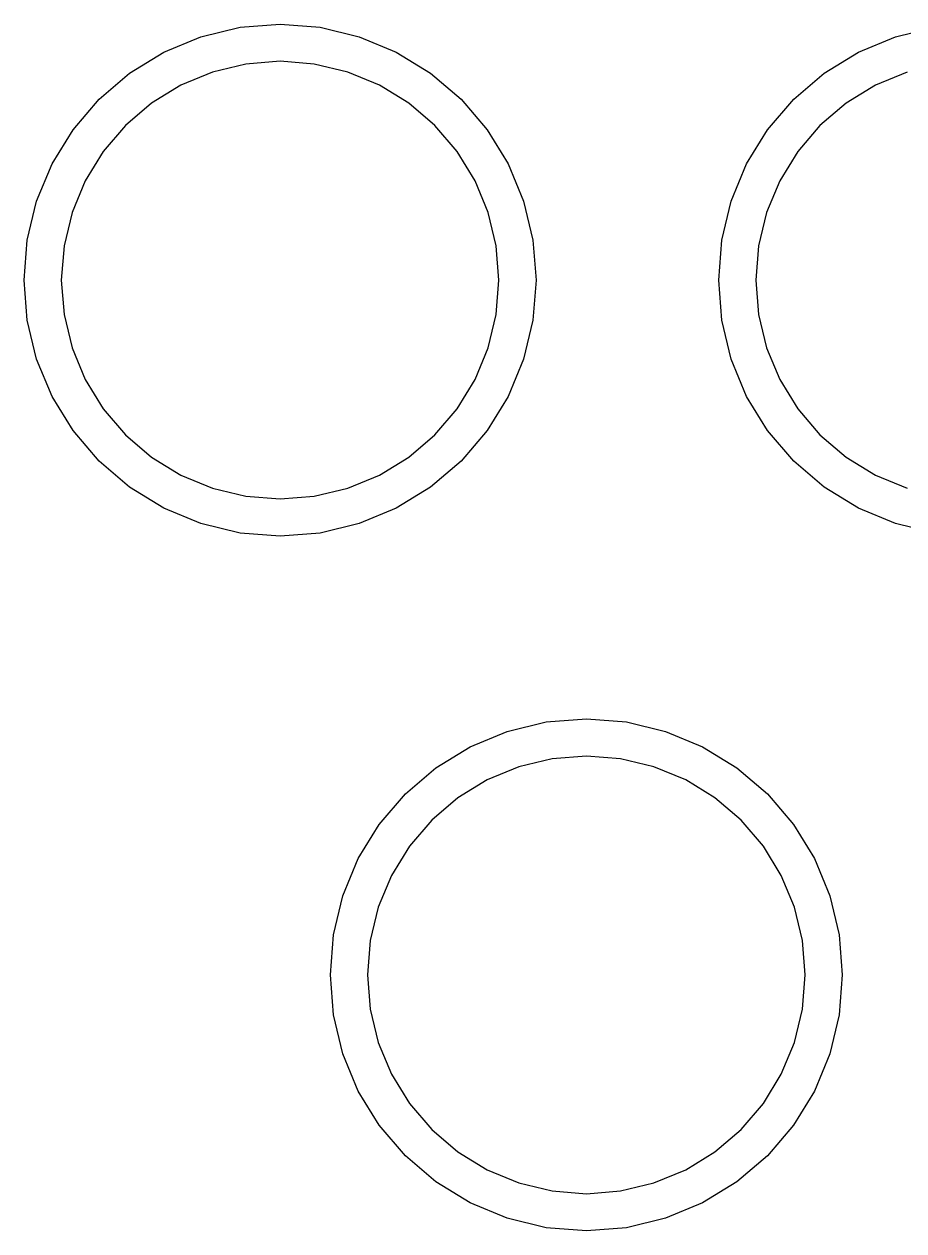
# Model space of a CAD drawing. Extents: x 42 to 175, y -135 to -43.
# Drawn here: x 84.58 to 108.71, y -133.22 to -100.13 of the extents above; entities that cross this region are included whole.
import ezdxf

# ---------------------------------------------------------------- set-up
doc = ezdxf.new("R2010")
doc.units = 0
doc.header["$MEASUREMENT"] = 0
doc.layers.add('BLACK', color=7, linetype='CONTINUOUS')

msp = doc.modelspace()

# ---------------------------------------------------------------- linework, layer by layer
at = {"layer": 'BLACK', "linetype": 'CONTINUOUS'}
for p, q in [((89.4307, -100.474), (90.5018, -100.216)), ((90.5018, -100.216), (91.6, -100.13)), ((91.6, -100.13), (92.6982, -100.216)), ((92.6982, -100.216), (93.7693, -100.474)), ((108.481, -100.474), (109.552, -100.216)), ((88.413, -100.895), (89.4307, -100.474)), ((93.7693, -100.474), (94.787, -100.895)), ((107.463, -100.895), (108.481, -100.474)), ((87.4737, -101.471), (88.413, -100.895)), ((94.787, -100.895), (95.7263, -101.471)), ((106.524, -101.471), (107.463, -100.895)), ((90.6614, -101.224), (89.7459, -101.444)), ((91.6, -101.15), (90.6614, -101.224)), ((92.5386, -101.224), (91.6, -101.15)), ((93.4541, -101.444), (92.5386, -101.224)), ((86.6361, -102.186), (87.4737, -101.471)), ((89.7459, -101.444), (88.8761, -101.804)), ((94.3239, -101.804), (93.4541, -101.444)), ((95.7263, -101.471), (96.5639, -102.186)), ((105.686, -102.186), (106.524, -101.471)), ((108.796, -101.444), (107.926, -101.804)), ((88.8761, -101.804), (88.0733, -102.296)), ((95.1267, -102.296), (94.3239, -101.804)), ((107.926, -101.804), (107.123, -102.296)), ((85.9207, -103.024), (86.6361, -102.186)), ((96.5639, -102.186), (97.2793, -103.024)), ((104.971, -103.024), (105.686, -102.186)), ((88.0733, -102.296), (87.3574, -102.907)), ((95.8426, -102.907), (95.1267, -102.296)), ((107.123, -102.296), (106.407, -102.907)), ((87.3574, -102.907), (86.7459, -103.623)), ((96.4541, -103.623), (95.8426, -102.907)), ((106.407, -102.907), (105.796, -103.623)), ((85.3451, -103.963), (85.9207, -103.024)), ((97.2793, -103.024), (97.8549, -103.963)), ((104.395, -103.963), (104.971, -103.024)), ((86.7459, -103.623), (86.254, -104.426)), ((96.946, -104.426), (96.4541, -103.623)), ((105.796, -103.623), (105.304, -104.426)), ((84.9236, -104.981), (85.3451, -103.963)), ((97.8549, -103.963), (98.2764, -104.981)), ((103.974, -104.981), (104.395, -103.963)), ((86.254, -104.426), (85.8937, -105.296)), ((97.3063, -105.296), (96.946, -104.426)), ((105.304, -104.426), (104.944, -105.296)), ((84.6664, -106.052), (84.9236, -104.981)), ((98.2764, -104.981), (98.5336, -106.052)), ((103.716, -106.052), (103.974, -104.981)), ((85.8937, -105.296), (85.6739, -106.211)), ((97.5261, -106.211), (97.3063, -105.296)), ((104.944, -105.296), (104.724, -106.211)), ((84.58, -107.15), (84.6664, -106.052)), ((85.6739, -106.211), (85.6, -107.15)), ((97.6, -107.15), (97.5261, -106.211)), ((98.5336, -106.052), (98.62, -107.15)), ((103.63, -107.15), (103.716, -106.052)), ((104.724, -106.211), (104.65, -107.15)), ((84.6664, -108.248), (84.58, -107.15)), ((85.6, -107.15), (85.6739, -108.089)), ((97.5261, -108.089), (97.6, -107.15)), ((98.62, -107.15), (98.5336, -108.248)), ((103.716, -108.248), (103.63, -107.15)), ((104.65, -107.15), (104.724, -108.089)), ((85.6739, -108.089), (85.8937, -109.004)), ((97.3063, -109.004), (97.5261, -108.089)), ((104.724, -108.089), (104.944, -109.004)), ((84.9236, -109.319), (84.6664, -108.248)), ((98.5336, -108.248), (98.2764, -109.319)), ((103.974, -109.319), (103.716, -108.248)), ((85.8937, -109.004), (86.254, -109.874)), ((96.946, -109.874), (97.3063, -109.004)), ((104.944, -109.004), (105.304, -109.874)), ((85.3451, -110.337), (84.9236, -109.319)), ((98.2764, -109.319), (97.8549, -110.337)), ((104.395, -110.337), (103.974, -109.319)), ((86.254, -109.874), (86.7459, -110.677)), ((96.4541, -110.677), (96.946, -109.874)), ((105.304, -109.874), (105.796, -110.677)), ((85.9207, -111.276), (85.3451, -110.337)), ((97.8549, -110.337), (97.2793, -111.276)), ((104.971, -111.276), (104.395, -110.337)), ((86.7459, -110.677), (87.3574, -111.393)), ((95.8426, -111.393), (96.4541, -110.677)), ((105.796, -110.677), (106.407, -111.393)), ((86.6361, -112.114), (85.9207, -111.276)), ((87.3574, -111.393), (88.0733, -112.004)), ((95.1267, -112.004), (95.8426, -111.393)), ((97.2793, -111.276), (96.5639, -112.114)), ((105.686, -112.114), (104.971, -111.276)), ((106.407, -111.393), (107.123, -112.004)), ((87.4737, -112.829), (86.6361, -112.114)), ((88.0733, -112.004), (88.8761, -112.496)), ((94.3239, -112.496), (95.1267, -112.004)), ((96.5639, -112.114), (95.7263, -112.829)), ((106.524, -112.829), (105.686, -112.114)), ((107.123, -112.004), (107.926, -112.496)), ((88.8761, -112.496), (89.7459, -112.856)), ((93.4541, -112.856), (94.3239, -112.496)), ((107.926, -112.496), (108.796, -112.856)), ((88.413, -113.405), (87.4737, -112.829)), ((95.7263, -112.829), (94.787, -113.405)), ((107.463, -113.405), (106.524, -112.829)), ((89.7459, -112.856), (90.6614, -113.076)), ((90.6614, -113.076), (91.6, -113.15)), ((91.6, -113.15), (92.5386, -113.076)), ((92.5386, -113.076), (93.4541, -112.856)), ((89.4307, -113.826), (88.413, -113.405)), ((94.787, -113.405), (93.7693, -113.826)), ((108.481, -113.826), (107.463, -113.405)), ((90.5018, -114.084), (89.4307, -113.826)), ((93.7693, -113.826), (92.6982, -114.084)), ((109.552, -114.084), (108.481, -113.826)), ((91.6, -114.17), (90.5018, -114.084)), ((92.6982, -114.084), (91.6, -114.17)), ((97.8307, -119.524), (98.9018, -119.266)), ((98.9018, -119.266), (100, -119.18)), ((100, -119.18), (101.098, -119.266)), ((101.098, -119.266), (102.169, -119.524)), ((96.813, -119.945), (97.8307, -119.524)), ((102.169, -119.524), (103.187, -119.945)), ((95.8737, -120.521), (96.813, -119.945)), ((103.187, -119.945), (104.126, -120.521)), ((99.0614, -120.274), (98.1459, -120.494)), ((100, -120.2), (99.0614, -120.274)), ((100.939, -120.274), (100, -120.2)), ((101.854, -120.494), (100.939, -120.274)), ((95.0361, -121.236), (95.8737, -120.521)), ((98.1459, -120.494), (97.2761, -120.854)), ((102.724, -120.854), (101.854, -120.494)), ((104.126, -120.521), (104.964, -121.236)), ((97.2761, -120.854), (96.4733, -121.346)), ((103.527, -121.346), (102.724, -120.854)), ((94.3207, -122.074), (95.0361, -121.236)), ((96.4733, -121.346), (95.7574, -121.957)), ((104.243, -121.957), (103.527, -121.346)), ((104.964, -121.236), (105.679, -122.074)), ((93.7451, -123.013), (94.3207, -122.074)), ((95.7574, -121.957), (95.1459, -122.673)), ((104.854, -122.673), (104.243, -121.957)), ((105.679, -122.074), (106.255, -123.013)), ((95.1459, -122.673), (94.654, -123.476)), ((105.346, -123.476), (104.854, -122.673)), ((93.3236, -124.031), (93.7451, -123.013)), ((106.255, -123.013), (106.676, -124.031)), ((94.654, -123.476), (94.2937, -124.346)), ((105.706, -124.346), (105.346, -123.476)), ((93.0664, -125.102), (93.3236, -124.031)), ((106.676, -124.031), (106.934, -125.102)), ((94.2937, -124.346), (94.0739, -125.261)), ((105.926, -125.261), (105.706, -124.346)), ((92.98, -126.2), (93.0664, -125.102)), ((94.0739, -125.261), (94, -126.2)), ((106, -126.2), (105.926, -125.261)), ((106.934, -125.102), (107.02, -126.2)), ((93.0664, -127.298), (92.98, -126.2)), ((94, -126.2), (94.0739, -127.139)), ((105.926, -127.139), (106, -126.2)), ((107.02, -126.2), (106.934, -127.298)), ((93.3236, -128.369), (93.0664, -127.298)), ((94.0739, -127.139), (94.2937, -128.054)), ((105.706, -128.054), (105.926, -127.139)), ((106.934, -127.298), (106.676, -128.369)), ((94.2937, -128.054), (94.654, -128.924)), ((105.346, -128.924), (105.706, -128.054)), ((93.7451, -129.387), (93.3236, -128.369)), ((106.676, -128.369), (106.255, -129.387)), ((94.654, -128.924), (95.1459, -129.727)), ((104.854, -129.727), (105.346, -128.924)), ((94.3207, -130.326), (93.7451, -129.387)), ((106.255, -129.387), (105.679, -130.326)), ((95.1459, -129.727), (95.7574, -130.443)), ((104.243, -130.443), (104.854, -129.727)), ((95.0361, -131.164), (94.3207, -130.326)), ((105.679, -130.326), (104.964, -131.164)), ((95.7574, -130.443), (96.4733, -131.054)), ((103.527, -131.054), (104.243, -130.443)), ((95.8737, -131.879), (95.0361, -131.164)), ((96.4733, -131.054), (97.2761, -131.546)), ((102.724, -131.546), (103.527, -131.054)), ((104.964, -131.164), (104.126, -131.879)), ((97.2761, -131.546), (98.1459, -131.906)), ((101.854, -131.906), (102.724, -131.546)), ((96.813, -132.455), (95.8737, -131.879)), ((98.1459, -131.906), (99.0614, -132.126)), ((100.939, -132.126), (101.854, -131.906)), ((104.126, -131.879), (103.187, -132.455)), ((99.0614, -132.126), (100, -132.2)), ((100, -132.2), (100.939, -132.126)), ((97.8307, -132.876), (96.813, -132.455)), ((103.187, -132.455), (102.169, -132.876)), ((98.9018, -133.134), (97.8307, -132.876)), ((102.169, -132.876), (101.098, -133.134)), ((100, -133.22), (98.9018, -133.134)), ((101.098, -133.134), (100, -133.22))]:
    msp.add_line(p, q, dxfattribs=at)

doc.saveas('drawing.dxf')
